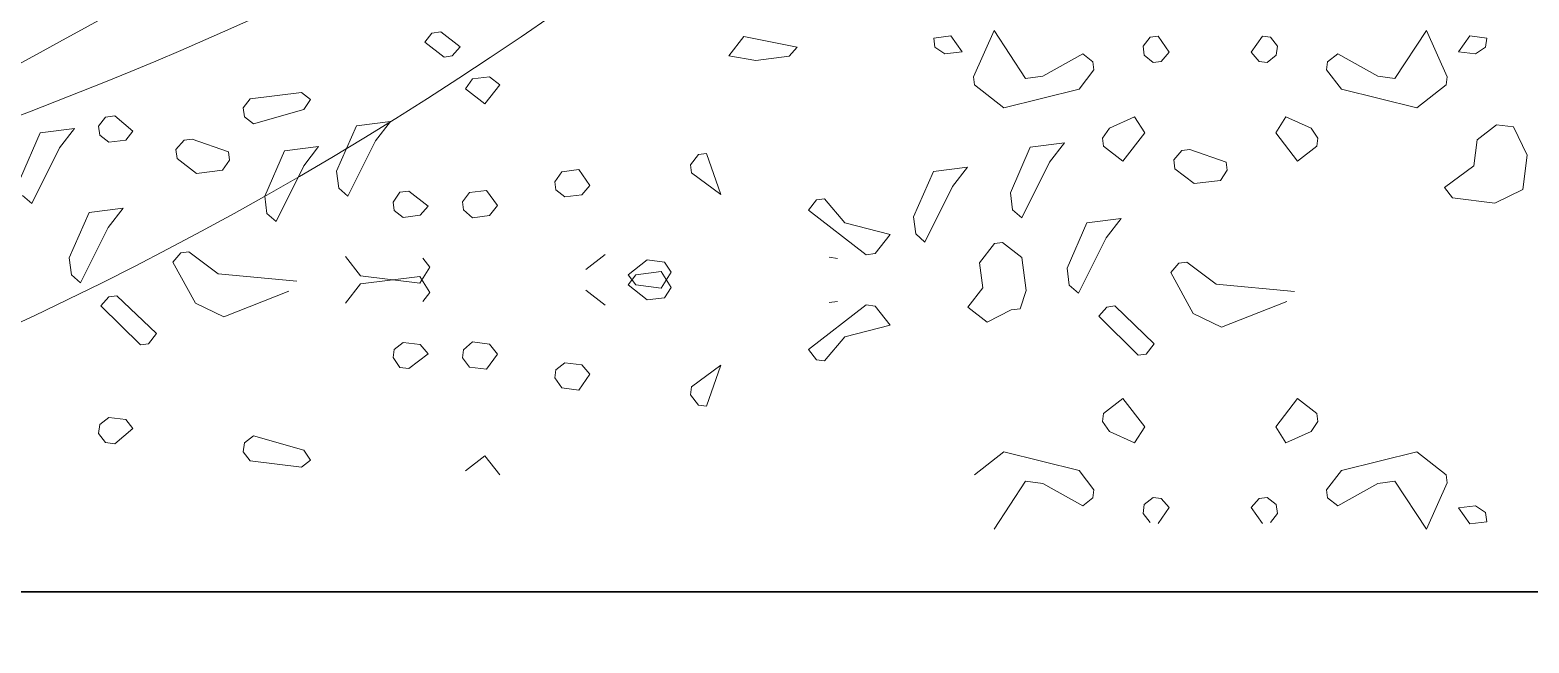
# Model space of a CAD drawing. Header units: metres. Extents: x -434 to 683, y -422 to -228.
# Drawn here: x -256.7092 to -256.5914, y -301.2714 to -301.2232 of the extents above; entities that cross this region are included whole.
import ezdxf

# ---------------------------------------------------------------- set-up
doc = ezdxf.new("R2010")
doc.units = ezdxf.units.M
doc.header["$MEASUREMENT"] = 0
doc.layers.add('FL', color=21, linetype='Continuous', lineweight=13)
doc.layers.add('walls', color=7, linetype='Continuous', lineweight=35)
doc.layers.add('WALL', color=7, linetype='Continuous')
doc.styles.add('kamal', font='romantic.ttf', dxfattribs={"width": 0.6})
doc.dimstyles.new('KAMAL', dxfattribs={"dimscale": 0.8, "dimtxt": 0.5, "dimasz": 0.1, "dimexe": 0, "dimexo": 0, "dimgap": 0.09, "dimtad": 1, "dimzin": 0, "dimdsep": 46, "dimtxsty": 'kamal', "dimblk": 'OBLIQUE', "dimcen": 0.09, "dimclrd": 15, "dimclre": 8, "dimclrt": 5, "dimadec": 0, "dimazin": 0, "dimtfac": 1, "dimtix": 1, "dimtofl": 0, "dimtmove": 1, "dimatfit": 3, "dimldrblk": 'OBLIQUE', "dimfxl": 0.18, "dimtolj": 1, "dimtzin": 0, "dimarcsym": 0})

# ---------------------------------------------------------------- blocks, each defined once
blk = doc.blocks.new('vbcvbvcb')
at = {"layer": 'FL', "color": 96}
for centre, radius, start, end in [((18524.9, -11288.4), 19840.4, 125.78049, 169.15806), ((21094.6, -16616.9), 23829.2, 121.14706, 160.29202), ((21285.6, -15818.8), 23252.1, 122.56699, 163.13443), ((14635.1, -17801.3), 18099.9, 100.96004, 147.80876), ((17332.3, -20481.1), 21351, 106.70831, 145.83378), ((-3103.4, 3582.9), 12714.6, 284.60527, 339.28932), ((-5545.8, 6436.8), 15811, 289.24721, 331.47662), ((-8080.1, 19419.1), 29305.6, 286.21374, 315.00573), ((-5465.8, 13476.5), 23373.9, 284.07232, 320.78607), ((-1294.2, 6385), 16216.5, 280.7497, 319.48034), ((-1098.9, 10225), 18811.1, 285.9859, 310.16163)]:
    blk.add_arc(centre, radius, start, end, dxfattribs=at)
blk = doc.blocks.new('cbcvb')
at = {"layer": 'FL', "color": 42}
for p, q in [((-18397.2, -2153), (-18429.2, -2194.2)), ((-18356.1, -2147.8), (-18397.2, -2153)), ((-18268.5, -2215.8), (-18356.1, -2147.8)), ((-16978, -2168.9), (-17045.9, -2256.5)), ((-16734.9, -2217.2), (-16978, -2168.9)), ((-15838.4, -2141.1), (-15932.5, -2352.8)), ((-15694.6, -2359.9), (-15838.4, -2141.1)), ((-15128.2, -2172.2), (-15160.2, -2213.4)), ((-15091.6, -2167.5), (-15128.2, -2172.2)), ((-15040.6, -2240.1), (-15091.6, -2167.5)), ((-14668, -2240.1), (-14617, -2167.5)), ((-14617, -2167.5), (-14580.4, -2172.2)), ((-14580.4, -2172.2), (-14548.4, -2213.4)), ((-14014, -2359.9), (-13870.2, -2141.1)), ((-13870.2, -2141.1), (-13776.1, -2352.8)), ((-18429.2, -2194.2), (-18341.6, -2262.2)), ((-18305, -2257.5), (-18268.5, -2215.8)), ((-16771.5, -2259), (-16734.9, -2217.2)), ((-15434.6, -2248), (-15616.9, -2350.1)), ((-15388.2, -2284), (-15434.6, -2248)), ((-15160.2, -2213.4), (-15155, -2254.5)), ((-15077.2, -2281.9), (-15040.6, -2240.1)), ((-14631.4, -2281.9), (-14668, -2240.1)), ((-14548.4, -2213.4), (-14553.6, -2254.5)), ((-14320.4, -2284), (-14274, -2248)), ((-14274, -2248), (-14091.7, -2350.1)), ((-18341.6, -2262.2), (-18305, -2257.5)), ((-17045.9, -2256.5), (-16922.4, -2278)), ((-16922.4, -2278), (-16771.5, -2259)), ((-15383.6, -2320.6), (-15388.2, -2284)), ((-15155, -2254.5), (-15113.8, -2286.5)), ((-15113.8, -2286.5), (-15077.2, -2281.9)), ((-14594.8, -2286.5), (-14631.4, -2281.9)), ((-14553.6, -2254.5), (-14594.8, -2286.5)), ((-14325, -2320.6), (-14320.4, -2284)), ((-18212.9, -2362.1), (-18244.2, -2407.8)), ((-18135.1, -2352.2), (-18212.9, -2362.1)), ((-18088.7, -2388.2), (-18135.1, -2352.2)), ((-15932.5, -2352.8), (-15927.9, -2389.4)), ((-15616.9, -2350.1), (-15694.6, -2359.9)), ((-15451.5, -2408.2), (-15383.6, -2320.6)), ((-14257.1, -2408.2), (-14325, -2320.6)), ((-14091.7, -2350.1), (-14014, -2359.9)), ((-13776.1, -2352.8), (-13780.7, -2389.4)), ((-19223.7, -2452.6), (-19255.7, -2493.8)), ((-18990.4, -2423.1), (-19223.7, -2452.6)), ((-18949.2, -2455.1), (-18990.4, -2423.1)), ((-18980.6, -2500.9), (-18949.2, -2455.1)), ((-18244.2, -2407.8), (-18156.7, -2475.8)), ((-18156.7, -2475.8), (-18088.7, -2388.2)), ((-15927.9, -2389.4), (-15793.9, -2493.3)), ((-15793.9, -2493.3), (-15451.5, -2408.2)), ((-13914.7, -2493.3), (-14257.1, -2408.2)), ((-13780.7, -2389.4), (-13914.7, -2493.3)), ((-19255.7, -2493.8), (-19250.5, -2535)), ((-19209.2, -2566.9), (-18980.6, -2500.9)), ((-19882.3, -2535.8), (-19914.3, -2577)), ((-19914.3, -2577), (-19909.1, -2618.2)), ((-19841.1, -2530.6), (-19882.3, -2535.8)), ((-19758.1, -2599.1), (-19841.1, -2530.6)), ((-19250.5, -2535), (-19209.2, -2566.9)), ((-15312.9, -2585.8), (-15344.3, -2631.6)), ((-15198.6, -2534.2), (-15312.9, -2585.8)), ((-15152.2, -2607.3), (-15198.6, -2534.2)), ((-14556.4, -2607.3), (-14510, -2534.2)), ((-14510, -2534.2), (-14395.7, -2585.8)), ((-14395.7, -2585.8), (-14364.3, -2631.6)), ((-13639.3, -2638.6), (-13551.7, -2570.7)), ((-13551.7, -2570.7), (-13473.9, -2580.5)), ((-13473.9, -2580.5), (-13411.2, -2709.3)), ((-19909.1, -2618.2), (-19867.9, -2650.1)), ((-19867.9, -2650.1), (-19790.1, -2640.3)), ((-19790.1, -2640.3), (-19758.1, -2599.1)), ((-15344.3, -2631.6), (-15339.7, -2668.2)), ((-15252.1, -2736.1), (-15152.2, -2607.3)), ((-14456.5, -2736.1), (-14556.4, -2607.3)), ((-14364.3, -2631.6), (-14368.9, -2668.2)), ((-13654.3, -2757.5), (-13639.3, -2638.6)), ((-17184.3, -2706.1), (-17220.3, -2752.4)), ((-17147.7, -2701.5), (-17184.3, -2706.1)), ((-17082.3, -2888.4), (-17147.7, -2701.5)), ((-15339.7, -2668.2), (-15252.1, -2736.1)), ((-14368.9, -2668.2), (-14456.5, -2736.1)), ((-13411.2, -2709.3), (-13430.8, -2864.8)), ((-17806.3, -2784.7), (-17837.7, -2830.4)), ((-17728.6, -2774.8), (-17806.3, -2784.7)), ((-17677.6, -2847.4), (-17728.6, -2774.8)), ((-17220.3, -2752.4), (-17215.6, -2789)), ((-17215.6, -2789), (-17082.3, -2888.4)), ((-13787.6, -2856.9), (-13654.3, -2757.5)), ((-17837.7, -2830.4), (-17833.1, -2867)), ((-17714.1, -2889.2), (-17677.6, -2847.4)), ((-13751.7, -2903.2), (-13787.6, -2856.9)), ((-13430.8, -2864.8), (-13559.6, -2927.5)), ((-18226.5, -2879.6), (-18258.4, -2920.8)), ((-18258.4, -2920.8), (-18253.8, -2957.4)), ((-18148.7, -2869.7), (-18226.5, -2879.6)), ((-18098.3, -2937.7), (-18148.7, -2869.7)), ((-17833.1, -2867), (-17791.9, -2899)), ((-17791.9, -2899), (-17714.1, -2889.2)), ((-16647.1, -2912.4), (-16683.1, -2958.7)), ((-16610.5, -2907.7), (-16647.1, -2912.4)), ((-16517.7, -3016.8), (-16610.5, -2907.7)), ((-13559.6, -2927.5), (-13751.7, -2903.2)), ((-18253.8, -2957.4), (-18212, -2993.9)), ((-18212, -2993.9), (-18134.3, -2984.1)), ((-18134.3, -2984.1), (-18098.3, -2937.7)), ((-16683.1, -2958.7), (-16420.3, -3162.5)), ((-16311.2, -3069.7), (-16517.7, -3016.8)), ((-16379.2, -3157.3), (-16311.2, -3069.7)), ((-15836.1, -3111.5), (-15904, -3199.1)), ((-15799.5, -3106.9), (-15836.1, -3111.5)), ((-15711.9, -3174.8), (-15799.5, -3106.9)), ((-19539.7, -3153.8), (-19576.3, -3195.6)), ((-19576.3, -3195.6), (-19473.7, -3382.5)), ((-19503.1, -3149.2), (-19539.7, -3153.8)), ((-19369.8, -3248.5), (-19503.1, -3149.2)), ((-18722.2, -3257.6), (-18790.2, -3170)), ((-18438, -3177.3), (-18406, -3218.5)), ((-17608.8, -3161.2), (-17696.4, -3229.2)), ((-17504.3, -3253.4), (-17416.7, -3185.5)), ((-17416.7, -3185.5), (-17339, -3195.3)), ((-17339, -3195.3), (-17307.6, -3241.1)), ((-16551.6, -3178.6), (-16588.2, -3174)), ((-16420.3, -3162.5), (-16379.2, -3157.3)), ((-15904, -3199.1), (-15889.6, -3313.4)), ((-15692.9, -3325.7), (-15711.9, -3174.8)), ((-14997.7, -3200.7), (-15034.2, -3242.5)), ((-14961.1, -3196.1), (-14997.7, -3200.7)), ((-14827.7, -3295.4), (-14961.1, -3196.1)), ((-19012.4, -3282.4), (-19369.8, -3248.5)), ((-18452.4, -3291.6), (-18722.2, -3257.6)), ((-18452.4, -3261.3), (-18722.2, -3295.3)), ((-18406, -3218.5), (-18452.4, -3291.6)), ((-18406, -3334.4), (-18452.4, -3261.3)), ((-17468.3, -3253.1), (-17504.3, -3299.5)), ((-17468.3, -3299.8), (-17504.3, -3253.4)), ((-17354, -3238.7), (-17468.3, -3253.1)), ((-17307.6, -3311.8), (-17354, -3238.7)), ((-17307.6, -3241.1), (-17354, -3314.2)), ((-15034.2, -3242.5), (-14931.6, -3429.4)), ((-19344.9, -3445.2), (-19048.3, -3328.7)), ((-18722.2, -3295.3), (-18790.2, -3382.9)), ((-18438, -3375.6), (-18406, -3334.4)), ((-17608.8, -3391.7), (-17696.4, -3323.7)), ((-17504.3, -3299.5), (-17416.7, -3367.4)), ((-17354, -3314.2), (-17468.3, -3299.8)), ((-17339, -3357.6), (-17307.6, -3311.8)), ((-15889.6, -3313.4), (-15957.5, -3401)), ((-15719.6, -3408.1), (-15692.9, -3325.7)), ((-14470.3, -3329.3), (-14827.7, -3295.4)), ((-19867.7, -3353.3), (-19904.2, -3395)), ((-19904.2, -3395), (-19723.9, -3572.1)), ((-19831.1, -3348.6), (-19867.7, -3353.3)), ((-19651.3, -3521.1), (-19831.1, -3348.6)), ((-19473.7, -3382.5), (-19344.9, -3445.2)), ((-17416.7, -3367.4), (-17339, -3357.6)), ((-16683.1, -3594.2), (-16420.3, -3390.4)), ((-16551.6, -3374.3), (-16588.2, -3378.9)), ((-16420.3, -3390.4), (-16379.2, -3395.6)), ((-16379.2, -3395.6), (-16311.2, -3483.2)), ((-15957.5, -3401), (-15869.9, -3468.9)), ((-15760.8, -3413.3), (-15719.6, -3408.1)), ((-15325.7, -3400.1), (-15362.2, -3441.9)), ((-15289.1, -3395.5), (-15325.7, -3400.1)), ((-15109.3, -3568), (-15289.1, -3395.5)), ((-14802.9, -3492.1), (-14506.3, -3375.6)), ((-15869.9, -3468.9), (-15760.8, -3413.3)), ((-15362.2, -3441.9), (-15181.8, -3619)), ((-14931.6, -3429.4), (-14802.9, -3492.1)), ((-19687.3, -3567.4), (-19651.3, -3521.1)), ((-16517.7, -3536.1), (-16610.5, -3645.2)), ((-16311.2, -3483.2), (-16517.7, -3536.1)), ((-19723.9, -3572.1), (-19687.3, -3567.4)), ((-18258.4, -3632.1), (-18253.8, -3595.5)), ((-18253.8, -3595.5), (-18212, -3559)), ((-18212, -3559), (-18134.3, -3568.8)), ((-18098.3, -3615.2), (-18148.7, -3683.2)), ((-18134.3, -3568.8), (-18098.3, -3615.2)), ((-16647.1, -3640.5), (-16683.1, -3594.2)), ((-15181.8, -3619), (-15145.3, -3614.3)), ((-15145.3, -3614.3), (-15109.3, -3568)), ((-18226.5, -3673.3), (-18258.4, -3632.1)), ((-18148.7, -3683.2), (-18226.5, -3673.3)), ((-17833.1, -3685.9), (-17791.9, -3653.9)), ((-17791.9, -3653.9), (-17714.1, -3663.7)), ((-17714.1, -3663.7), (-17677.6, -3705.5)), ((-17215.6, -3763.9), (-17082.3, -3664.5)), ((-17082.3, -3664.5), (-17147.7, -3851.4)), ((-16610.5, -3645.2), (-16647.1, -3640.5)), ((-17837.7, -3722.5), (-17833.1, -3685.9)), ((-17806.3, -3768.2), (-17837.7, -3722.5)), ((-17677.6, -3705.5), (-17728.6, -3778.1)), ((-17728.6, -3778.1), (-17806.3, -3768.2)), ((-17220.3, -3800.5), (-17215.6, -3763.9)), ((-17184.3, -3846.8), (-17220.3, -3800.5)), ((-15339.7, -3884.7), (-15252.1, -3816.8)), ((-15252.1, -3816.8), (-15152.2, -3945.6)), ((-14456.5, -3816.8), (-14556.4, -3945.6)), ((-14368.9, -3884.7), (-14456.5, -3816.8)), ((-17147.7, -3851.4), (-17184.3, -3846.8)), ((-15344.3, -3921.3), (-15339.7, -3884.7)), ((-14364.3, -3921.3), (-14368.9, -3884.7)), ((-19914.3, -3975.9), (-19909.1, -3934.7)), ((-19909.1, -3934.7), (-19867.9, -3902.8)), ((-19867.9, -3902.8), (-19790.1, -3912.6)), ((-19758.1, -3953.8), (-19841.1, -4022.3)), ((-19790.1, -3912.6), (-19758.1, -3953.8)), ((-15312.9, -3967.1), (-15344.3, -3921.3)), ((-15152.2, -3945.6), (-15198.6, -4018.7)), ((-14556.4, -3945.6), (-14510, -4018.7)), ((-14395.7, -3967.1), (-14364.3, -3921.3)), ((-19882.3, -4017.1), (-19914.3, -3975.9)), ((-19841.1, -4022.3), (-19882.3, -4017.1)), ((-19255.7, -4059.1), (-19250.5, -4017.9)), ((-19250.5, -4017.9), (-19209.2, -3986)), ((-19209.2, -3986), (-18980.6, -4052)), ((-15198.6, -4018.7), (-15312.9, -3967.1)), ((-14510, -4018.7), (-14395.7, -3967.1)), ((-19223.7, -4100.3), (-19255.7, -4059.1)), ((-18980.6, -4052), (-18949.2, -4097.8)), ((-18244.2, -4145.1), (-18156.7, -4077.1)), ((-18156.7, -4077.1), (-18088.7, -4164.7)), ((-15927.9, -4163.5), (-15793.9, -4059.6)), ((-15793.9, -4059.6), (-15451.5, -4144.7)), ((-13914.7, -4059.6), (-14257.1, -4144.7)), ((-13780.7, -4163.5), (-13914.7, -4059.6)), ((-18990.4, -4129.8), (-19223.7, -4100.3)), ((-18949.2, -4097.8), (-18990.4, -4129.8)), ((-15451.5, -4144.7), (-15383.6, -4232.3)), ((-14257.1, -4144.7), (-14325, -4232.3)), ((-15694.6, -4193), (-15838.4, -4411.8)), ((-15616.9, -4202.8), (-15694.6, -4193)), ((-15434.6, -4304.9), (-15616.9, -4202.8)), ((-14274, -4304.9), (-14091.7, -4202.8)), ((-14091.7, -4202.8), (-14014, -4193)), ((-14014, -4193), (-13870.2, -4411.8)), ((-13870.2, -4411.8), (-13776.1, -4200.1)), ((-13776.1, -4200.1), (-13780.7, -4163.5)), ((-15388.2, -4268.9), (-15434.6, -4304.9)), ((-15383.6, -4232.3), (-15388.2, -4268.9)), ((-15160.2, -4339.5), (-15155, -4298.4)), ((-15155, -4298.4), (-15113.8, -4266.4)), ((-15113.8, -4266.4), (-15077.2, -4271)), ((-15077.2, -4271), (-15040.6, -4312.8)), ((-14631.4, -4271), (-14668, -4312.8)), ((-14594.8, -4266.4), (-14631.4, -4271)), ((-14553.6, -4298.4), (-14594.8, -4266.4)), ((-14548.4, -4339.5), (-14553.6, -4298.4)), ((-14325, -4232.3), (-14320.4, -4268.9)), ((-14320.4, -4268.9), (-14274, -4304.9)), ((-15128.2, -4380.7), (-15160.2, -4339.5)), ((-15040.6, -4312.8), (-15091.6, -4385.4)), ((-14668, -4312.8), (-14617, -4385.4)), ((-14580.4, -4380.7), (-14548.4, -4339.5))]:
    blk.add_line(p, q, dxfattribs=at)
at = {"layer": 'FL', "color": 30}
for p, q in [((-16035.1, -2165.9), (-16112.8, -2175.7)), ((-16112.8, -2175.7), (-16107.6, -2216.9)), ((-15984.1, -2238.5), (-16035.1, -2165.9)), ((-13724.5, -2238.5), (-13673.5, -2165.9)), ((-13673.5, -2165.9), (-13595.7, -2175.7)), ((-13595.7, -2175.7), (-13600.9, -2216.9)), ((-16107.6, -2216.9), (-16061.9, -2248.3)), ((-16061.9, -2248.3), (-15984.1, -2238.5)), ((-13646.7, -2248.3), (-13724.5, -2238.5)), ((-13600.9, -2216.9), (-13646.7, -2248.3)), ((-20024.6, -2588.3), (-20180.1, -2607.9)), ((-20092.5, -2675.8), (-20024.6, -2588.3)), ((-18741.1, -2575.2), (-18831.2, -2781.7)), ((-18585.6, -2555.5), (-18741.1, -2575.2)), ((-18653.6, -2643.1), (-18585.6, -2555.5)), ((-20180.1, -2607.9), (-20270.2, -2814.4)), ((-19525.5, -2640.9), (-19562.1, -2682.7)), ((-19489, -2636.3), (-19525.5, -2640.9)), ((-19323.6, -2694.4), (-19489, -2636.3)), ((-18779.6, -2896), (-18653.6, -2643.1)), ((-15518.2, -2653.5), (-15673.7, -2673.2)), ((-15586.1, -2741.1), (-15518.2, -2653.5)), ((-20218.6, -2928.7), (-20092.5, -2675.8)), ((-19562.1, -2682.7), (-19556.9, -2723.9)), ((-19556.9, -2723.9), (-19469.3, -2791.8)), ((-19319, -2731), (-19323.6, -2694.4)), ((-19068.2, -2689.7), (-19158.2, -2896.3)), ((-18912.7, -2670.1), (-19068.2, -2689.7)), ((-18980.6, -2757.7), (-18912.7, -2670.1)), ((-15673.7, -2673.2), (-15763.7, -2879.7)), ((-14983.5, -2687.8), (-15020, -2729.6)), ((-14946.9, -2683.2), (-14983.5, -2687.8)), ((-14781.6, -2741.3), (-14946.9, -2683.2)), ((-19469.3, -2791.8), (-19350.4, -2776.8)), ((-19350.4, -2776.8), (-19319, -2731)), ((-19106.6, -3010.6), (-18980.6, -2757.7)), ((-18831.2, -2781.7), (-18821.4, -2859.5)), ((-16114.4, -2783.4), (-16204.5, -2990)), ((-15958.9, -2763.8), (-16114.4, -2783.4)), ((-16026.9, -2851.4), (-15958.9, -2763.8)), ((-15712.1, -2994), (-15586.1, -2741.1)), ((-15020, -2729.6), (-15014.8, -2770.7)), ((-15014.8, -2770.7), (-14927.3, -2838.7)), ((-14808.4, -2823.7), (-14777, -2777.9)), ((-14777, -2777.9), (-14781.6, -2741.3)), ((-18821.4, -2859.5), (-18779.6, -2896)), ((-16152.9, -3104.3), (-16026.9, -2851.4)), ((-14927.3, -2838.7), (-14808.4, -2823.7)), ((-20260.4, -2892.2), (-20218.6, -2928.7)), ((-19158.2, -2896.3), (-19148.4, -2974)), ((-18542.7, -2877.7), (-18574.1, -2923.5)), ((-18574.1, -2923.5), (-18569.4, -2960.1)), ((-18501.5, -2872.5), (-18542.7, -2877.7)), ((-18413.9, -2940.4), (-18501.5, -2872.5)), ((-15763.7, -2879.7), (-15753.9, -2957.4)), ((-19958, -2969.7), (-20048, -3176.2)), ((-19802.5, -2950), (-19958, -2969.7)), ((-19870.4, -3037.6), (-19802.5, -2950)), ((-19148.4, -2974), (-19106.6, -3010.6)), ((-18569.4, -2960.1), (-18528.2, -2992)), ((-18528.2, -2992), (-18450.5, -2982.2)), ((-18450.5, -2982.2), (-18413.9, -2940.4)), ((-16204.5, -2990), (-16194.7, -3067.7)), ((-15753.9, -2957.4), (-15712.1, -2994)), ((-15260.4, -2996.9), (-15415.9, -3016.6)), ((-15328.4, -3084.5), (-15260.4, -2996.9)), ((-19996.4, -3290.5), (-19870.4, -3037.6)), ((-16194.7, -3067.7), (-16152.9, -3104.3)), ((-15415.9, -3016.6), (-15506, -3223.1)), ((-15454.4, -3337.4), (-15328.4, -3084.5)), ((-20048, -3176.2), (-20038.2, -3254)), ((-20038.2, -3254), (-19996.4, -3290.5)), ((-15506, -3223.1), (-15496.2, -3300.9)), ((-15496.2, -3300.9), (-15454.4, -3337.4)), ((-18574.1, -3629.4), (-18569.4, -3592.8)), ((-18569.4, -3592.8), (-18528.2, -3560.9)), ((-18528.2, -3560.9), (-18450.5, -3570.7)), ((-18413.9, -3612.5), (-18501.5, -3680.4)), ((-18450.5, -3570.7), (-18413.9, -3612.5)), ((-18542.7, -3675.2), (-18574.1, -3629.4)), ((-18501.5, -3680.4), (-18542.7, -3675.2)), ((-13646.7, -4304.6), (-13724.5, -4314.4)), ((-13724.5, -4314.4), (-13673.5, -4387)), ((-13600.9, -4336), (-13646.7, -4304.6)), ((-13595.7, -4377.2), (-13600.9, -4336)), ((-13673.5, -4387), (-13595.7, -4377.2))]:
    blk.add_line(p, q, dxfattribs=at)
blk = doc.blocks.new('_OBLIQUE')
at = {"color": 0, "linetype": 'ByBlock'}
blk.add_line((-0.5, -0.5), (0.5, 0.5), dxfattribs=at)

msp = doc.modelspace()

# ---------------------------------------------------------------- linework, layer by layer
at = {"layer": 'walls'}
msp.add_line((-256.95824, -301.26735), (-243.90824, -301.26735), dxfattribs=at)

# ---------------------------------------------------------------- block references
at = {"layer": 'FL', "xscale": 1.727048185961927e-05, "yscale": 1.727048185961927e-05, "zscale": 1.727048185961927e-05}
for name, p in [('vbcvbvcb', (-256.80621, -301.10271, 0)), ('cbcvb', (-256.3599, -301.18624, 0))]:
    msp.add_blockref(name, p, dxfattribs=at)

# ---------------------------------------------------------------- leaders
at = {"layer": 'WALL', "ltscale": 1.2}
msp.add_leader([(-254.49746, -301.10588), (-255.33138, -301.91222), (-256.86477, -301.91222)], dimstyle='KAMAL', override={"dimasz": 0.4, "dimgap": 0.09, "dimtad": 0, "dimldrblk": 'ClosedBlank'}, dxfattribs=at)

doc.saveas('drawing.dxf')
